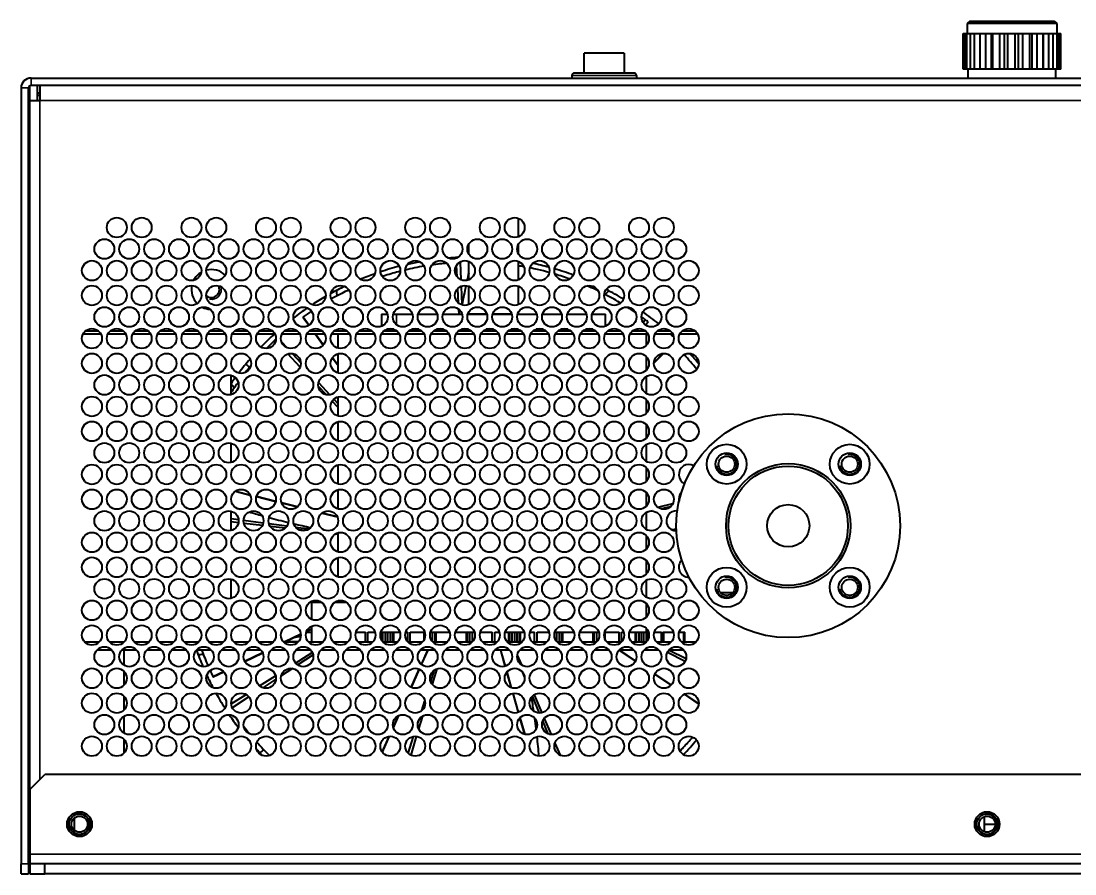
# Model space of a CAD drawing. Header units: millimetres. Extents: x 0 to 2100, y 0 to 1485.
# Drawn here: x 1518.6 to 1730.5, y 412.4 to 583.8 of the extents above; entities that cross this region are included whole.
import ezdxf

# ---------------------------------------------------------------- set-up
doc = ezdxf.new("R2010")
doc.units = ezdxf.units.MM
doc.header["$LTSCALE"] = 5
doc.layers.add('가시적인 것(ISO)', color=3, linetype='Continuous', lineweight=40)
doc.layers.add('가시적인 좁은 것(ISO)', color=3, linetype='Continuous', lineweight=35)

msp = doc.modelspace()

# ---------------------------------------------------------------- linework, layer by layer
at = {"layer": '가시적인 것(ISO)'}
for p, q in [((1709.312, 583.846), (1708.812, 583.346)), ((1708.812, 583.346), (1708.812, 581.346)), ((1726.812, 583.346), (1708.812, 583.346)), ((1709.312, 583.846), (1726.312, 583.846)), ((1726.312, 583.846), (1726.812, 583.346)), ((1726.812, 583.346), (1726.812, 581.346)), ((1708.012, 581.346), (1708.031, 581.346)), ((1708.012, 574.196), (1708.012, 581.346)), ((1708.031, 581.346), (1708.247, 581.346)), ((1708.031, 574.196), (1708.031, 581.346)), ((1708.247, 581.346), (1708.247, 574.196)), ((1708.247, 581.346), (1708.697, 581.346)), ((1708.697, 581.346), (1709.373, 581.346)), ((1708.697, 574.196), (1708.697, 581.346)), ((1709.373, 581.346), (1709.373, 574.196)), ((1709.373, 581.346), (1710.256, 581.346)), ((1710.256, 581.346), (1711.326, 581.346)), ((1710.256, 574.196), (1710.256, 581.346)), ((1711.326, 581.346), (1711.326, 574.196)), ((1711.326, 581.346), (1712.554, 581.346)), ((1712.554, 581.346), (1713.595, 581.346)), ((1712.554, 574.196), (1712.554, 581.346)), ((1713.595, 581.346), (1713.595, 574.196)), ((1713.595, 581.346), (1713.914, 581.346)), ((1713.914, 581.346), (1713.914, 574.196)), ((1713.914, 581.346), (1715.367, 581.346)), ((1715.367, 581.346), (1716.258, 581.346)), ((1715.367, 574.196), (1715.367, 581.346)), ((1716.258, 581.346), (1716.258, 574.196)), ((1716.258, 581.346), (1716.883, 581.346)), ((1716.883, 581.346), (1716.883, 574.196)), ((1716.883, 581.346), (1718.419, 581.346)), ((1718.419, 581.346), (1719.073, 581.346)), ((1718.419, 574.196), (1718.419, 581.346)), ((1719.073, 581.346), (1719.073, 574.196)), ((1719.073, 581.346), (1719.943, 581.346)), ((1719.943, 581.346), (1719.943, 574.196)), ((1719.943, 581.346), (1721.412, 581.346)), ((1721.412, 581.346), (1721.765, 581.346)), ((1721.412, 574.196), (1721.412, 581.346)), ((1721.765, 581.346), (1721.765, 574.196)), ((1721.765, 581.346), (1722.795, 581.346)), ((1722.795, 581.346), (1722.795, 574.196)), ((1722.795, 581.346), (1724.052, 581.346)), ((1724.052, 581.346), (1724.07, 581.346)), ((1724.052, 574.196), (1724.052, 581.346)), ((1724.07, 581.346), (1724.07, 574.196)), ((1724.07, 581.346), (1725.159, 581.346)), ((1725.159, 581.346), (1725.159, 574.196)), ((1725.159, 581.346), (1726.082, 581.346)), ((1726.082, 574.196), (1726.082, 581.346)), ((1726.082, 581.346), (1726.803, 581.346)), ((1726.803, 581.346), (1726.803, 574.196)), ((1726.803, 581.346), (1727.302, 581.346)), ((1727.302, 574.196), (1727.302, 581.346)), ((1727.302, 581.346), (1727.568, 581.346)), ((1727.568, 581.346), (1727.568, 574.196)), ((1727.568, 581.346), (1727.612, 581.346)), ((1727.612, 574.196), (1727.612, 581.346)), ((1639.812, 577.396), (1631.812, 577.396)), ((1631.812, 573.396), (1631.812, 577.396)), ((1639.812, 577.396), (1639.812, 573.396)), ((1520.562, 572.396), (1905.062, 572.396)), ((1629.312, 572.896), (1629.312, 572.396)), ((1641.812, 573.396), (1629.812, 573.396)), ((1642.312, 572.896), (1642.312, 572.396)), ((1708.031, 574.196), (1708.012, 574.196)), ((1708.247, 574.196), (1708.031, 574.196)), ((1708.697, 574.196), (1708.247, 574.196)), ((1709.373, 574.196), (1708.697, 574.196)), ((1709.012, 572.396), (1709.012, 574.196)), ((1710.256, 574.196), (1709.373, 574.196)), ((1711.326, 574.196), (1710.256, 574.196)), ((1712.554, 574.196), (1711.326, 574.196)), ((1713.595, 574.196), (1712.554, 574.196)), ((1713.914, 574.196), (1713.595, 574.196)), ((1715.367, 574.196), (1713.914, 574.196)), ((1716.258, 574.196), (1715.367, 574.196)), ((1716.883, 574.196), (1716.258, 574.196)), ((1718.419, 574.196), (1716.883, 574.196)), ((1719.073, 574.196), (1718.419, 574.196)), ((1719.943, 574.196), (1719.073, 574.196)), ((1721.412, 574.196), (1719.943, 574.196)), ((1721.765, 574.196), (1721.412, 574.196)), ((1722.795, 574.196), (1721.765, 574.196)), ((1724.052, 574.196), (1722.795, 574.196)), ((1724.07, 574.196), (1724.052, 574.196)), ((1725.159, 574.196), (1724.07, 574.196)), ((1726.082, 574.196), (1725.159, 574.196)), ((1726.803, 574.196), (1726.082, 574.196)), ((1726.612, 572.396), (1726.612, 574.196)), ((1727.302, 574.196), (1726.803, 574.196)), ((1727.568, 574.196), (1727.302, 574.196)), ((1727.612, 574.196), (1727.568, 574.196)), ((1518.562, 570.396), (1518.562, 414.396)), ((1520.062, 414.396), (1520.062, 570.396)), ((1520.312, 567.896), (1520.312, 570.829)), ((1905.062, 570.896), (1520.562, 570.896)), ((1521.812, 570.896), (1521.812, 567.896)), ((1522.312, 570.896), (1522.312, 567.896)), ((1520.312, 567.896), (1522.312, 567.896)), ((1520.312, 429.396), (1520.312, 567.896)), ((1521.812, 569.396), (1522.312, 569.396)), ((1522.312, 568.896), (1521.812, 568.896)), ((1618.562, 540.492), (1618.562, 544.2)), ((1608.562, 537.048), (1608.562, 538.984)), ((1618.562, 537.047), (1618.562, 538.984)), ((1606.235, 532.456), (1606.108, 534.732)), ((1606.84, 535.343), (1606.989, 531.863)), ((1608.562, 531.832), (1608.562, 535.54)), ((1618.562, 531.832), (1618.562, 535.54)), ((1606.531, 527.15), (1606.368, 530.069)), ((1607.046, 530.533), (1607.206, 526.78)), ((1608.562, 526.832), (1608.562, 530.54)), ((1618.562, 526.832), (1618.562, 530.54)), ((1606.657, 524.896), (1606.602, 525.884)), ((1575.246, 524.337), (1576.434, 522.7)), ((1575.309, 524.383), (1576.496, 522.743)), ((1591.062, 524.896), (1592.238, 524.896)), ((1591.062, 524.896), (1591.062, 522.502)), ((1593.387, 524.896), (1594.062, 524.896)), ((1594.062, 524.896), (1597.238, 524.896)), ((1598.387, 524.896), (1602.238, 524.896)), ((1603.386, 524.896), (1607.238, 524.896)), ((1608.387, 524.896), (1612.238, 524.896)), ((1608.562, 524.896), (1608.562, 525.324)), ((1612.238, 524.896), (1608.562, 524.896)), ((1617.238, 524.896), (1613.387, 524.896)), ((1613.387, 524.896), (1617.238, 524.896)), ((1618.562, 524.896), (1618.386, 524.896)), ((1618.386, 524.896), (1622.238, 524.896)), ((1618.562, 524.896), (1618.562, 525.324)), ((1623.387, 524.896), (1627.238, 524.896)), ((1628.387, 524.896), (1632.238, 524.896)), ((1633.386, 524.896), (1636.062, 524.896)), ((1636.062, 522.502), (1636.062, 524.896)), ((1643.632, 523.27), (1644.056, 523.837)), ((1534.168, 521.496), (1531.456, 521.496)), ((1539.168, 521.496), (1536.456, 521.496)), ((1544.168, 521.496), (1541.456, 521.496)), ((1549.168, 521.496), (1546.456, 521.496)), ((1554.168, 521.496), (1551.456, 521.496)), ((1559.168, 521.496), (1556.456, 521.496)), ((1564.168, 521.496), (1561.456, 521.496)), ((1569.168, 521.496), (1566.456, 521.496)), ((1574.168, 521.496), (1571.456, 521.496)), ((1579.168, 521.496), (1576.456, 521.496)), ((1577.036, 521.869), (1577.307, 521.496)), ((1577.108, 521.897), (1577.398, 521.496)), ((1584.168, 521.496), (1581.456, 521.496)), ((1589.168, 521.496), (1586.456, 521.496)), ((1594.168, 521.496), (1591.456, 521.496)), ((1593.522, 521.896), (1592.103, 521.896)), ((1599.168, 521.496), (1596.456, 521.496)), ((1598.522, 521.896), (1597.103, 521.896)), ((1604.168, 521.496), (1601.456, 521.496)), ((1603.521, 521.896), (1602.103, 521.896)), ((1609.168, 521.496), (1606.456, 521.496)), ((1606.847, 521.496), (1606.832, 521.769)), ((1608.522, 521.896), (1607.103, 521.896)), ((1607.414, 521.896), (1607.431, 521.496)), ((1614.168, 521.496), (1611.456, 521.496)), ((1613.522, 521.896), (1612.103, 521.896)), ((1612.448, 521.896), (1612.419, 521.496)), ((1612.508, 521.896), (1612.479, 521.496)), ((1619.168, 521.496), (1616.456, 521.496)), ((1618.521, 521.896), (1617.103, 521.896)), ((1624.168, 521.496), (1621.456, 521.496)), ((1623.522, 521.896), (1622.103, 521.896)), ((1629.168, 521.496), (1626.456, 521.496)), ((1628.522, 521.896), (1627.103, 521.896)), ((1634.168, 521.496), (1631.456, 521.496)), ((1633.062, 521.896), (1632.103, 521.896)), ((1633.521, 521.896), (1633.062, 521.896)), ((1639.168, 521.496), (1636.456, 521.496)), ((1644.168, 521.496), (1641.456, 521.496)), ((1642.305, 521.496), (1642.699, 522.022)), ((1643.528, 521.893), (1643.222, 521.496)), ((1644.667, 523.375), (1644.163, 522.719)), ((1649.168, 521.496), (1646.456, 521.496)), ((1654.168, 521.496), (1651.456, 521.496)), ((1531.063, 520.996), (1534.561, 520.996)), ((1536.063, 520.996), (1539.561, 520.996)), ((1541.063, 520.996), (1544.561, 520.996)), ((1546.063, 520.996), (1549.561, 520.996)), ((1551.063, 520.996), (1554.561, 520.996)), ((1556.063, 520.996), (1559.561, 520.996)), ((1561.063, 520.996), (1564.561, 520.996)), ((1566.063, 520.996), (1569.561, 520.996)), ((1569.749, 519.527), (1569.609, 519.677)), ((1570.92, 519.378), (1571.998, 518.199)), ((1571.063, 520.996), (1574.561, 520.996)), ((1576.063, 520.996), (1579.561, 520.996)), ((1577.67, 520.996), (1579.324, 518.716)), ((1577.76, 520.996), (1579.37, 518.771)), ((1581.063, 520.996), (1584.561, 520.996)), ((1582.312, 518.089), (1582.312, 520.996)), ((1586.063, 520.996), (1589.561, 520.996)), ((1591.063, 520.996), (1594.561, 520.996)), ((1596.063, 520.996), (1599.561, 520.996)), ((1601.063, 520.996), (1604.561, 520.996)), ((1606.063, 520.996), (1609.561, 520.996)), ((1611.063, 520.996), (1614.561, 520.996)), ((1616.063, 520.996), (1619.561, 520.996)), ((1621.063, 520.996), (1624.561, 520.996)), ((1626.063, 520.996), (1629.561, 520.996)), ((1631.063, 520.996), (1634.561, 520.996)), ((1636.063, 520.996), (1639.561, 520.996)), ((1641.063, 520.996), (1644.561, 520.996)), ((1644.312, 518.702), (1644.312, 520.996)), ((1646.063, 520.996), (1649.561, 520.996)), ((1651.063, 520.996), (1654.561, 520.996)), ((1649.525, 518.993), (1648.902, 518.349)), ((1574.671, 514.287), (1572.191, 516.927)), ((1573.089, 517.006), (1574.81, 515.124)), ((1581.172, 516.17), (1582.312, 514.599)), ((1581.212, 516.226), (1582.312, 514.705)), ((1582.312, 513.089), (1582.312, 516.962)), ((1644.312, 513.702), (1644.312, 516.349)), ((1647.725, 517.024), (1645.812, 515.05)), ((1647.613, 517.016), (1645.816, 515.157)), ((1560.812, 508.759), (1560.812, 512.632)), ((1576.896, 511.916), (1576.63, 512.2)), ((1578.382, 511.218), (1580.661, 508.726)), ((1644.312, 508.964), (1644.312, 512.428)), ((1579.875, 508.744), (1578.337, 510.382)), ((1582.312, 506.149), (1581.115, 507.424)), ((1581.467, 507.845), (1582.312, 506.92)), ((1582.312, 504.429), (1582.312, 508.302)), ((1644.312, 505.042), (1644.312, 507.689)), ((1530.812, 506.343), (1530.812, 506.388)), ((1560.812, 506.355), (1560.812, 506.376)), ((1582.312, 499.429), (1582.312, 503.302)), ((1644.312, 500.042), (1644.312, 502.689)), ((1530.812, 501.343), (1530.812, 501.388)), ((1560.812, 501.355), (1560.812, 501.376)), ((1560.812, 495.099), (1560.812, 498.972)), ((1644.312, 495.304), (1644.312, 498.768)), ((1582.312, 490.769), (1582.312, 494.642)), ((1644.312, 491.382), (1644.312, 494.029)), ((1530.812, 492.683), (1530.812, 492.728)), ((1560.812, 492.695), (1560.812, 492.716)), ((1582.312, 485.769), (1582.312, 489.642)), ((1530.812, 487.683), (1530.812, 487.728)), ((1560.812, 487.695), (1560.812, 487.716)), ((1561.622, 489.313), (1564.619, 488.564)), ((1561.694, 489.364), (1564.582, 488.638)), ((1565.887, 488.247), (1569.766, 487.278)), ((1565.904, 488.305), (1569.777, 487.332)), ((1644.312, 486.382), (1644.312, 489.029)), ((1560.812, 481.439), (1560.812, 485.312)), ((1570.925, 487.043), (1574.162, 486.23)), ((1570.947, 486.983), (1574.118, 486.19)), ((1645.456, 485.37), (1644.342, 485.125)), ((1646.574, 486.135), (1649.619, 486.849)), ((1649.098, 486.174), (1647.29, 485.775)), ((1560.812, 483.83), (1562.295, 483.634)), ((1562.277, 483.005), (1560.812, 483.18)), ((1563.316, 483.498), (1567.272, 482.973)), ((1579.08, 484.95), (1582.141, 484.185)), ((1579.123, 484.983), (1582.121, 484.23)), ((1644.312, 481.644), (1644.312, 485.108)), ((1567.076, 482.433), (1563.376, 482.874)), ((1568.39, 482.825), (1572.025, 482.343)), ((1571.648, 481.887), (1568.664, 482.243)), ((1573.762, 482.112), (1576.479, 481.752)), ((1575.67, 481.408), (1574.502, 481.547)), ((1650.324, 481.684), (1649.413, 481.589)), ((1650.325, 481.628), (1649.509, 481.544)), ((1530.812, 479.023), (1530.812, 479.068)), ((1560.812, 479.035), (1560.812, 479.056)), ((1582.312, 480.616), (1581.676, 480.692)), ((1582.301, 480.979), (1582.312, 480.978)), ((1582.312, 477.109), (1582.312, 480.982)), ((1644.312, 477.722), (1644.312, 480.369)), ((1582.312, 472.109), (1582.312, 475.982)), ((1644.312, 472.722), (1644.312, 475.369)), ((1530.812, 474.023), (1530.812, 474.068)), ((1560.812, 474.035), (1560.812, 474.056)), ((1560.812, 467.779), (1560.812, 471.652)), ((1644.312, 467.984), (1644.312, 471.448)), ((1659.183, 468.996), (1661.693, 468.996)), ((1577.014, 466.996), (1578.999, 466.996)), ((1577.014, 463.552), (1577.014, 466.996)), ((1581.626, 466.996), (1583.999, 466.996)), ((1582.312, 466.996), (1582.312, 467.322)), ((1644.312, 464.062), (1644.312, 466.709)), ((1530.812, 465.363), (1530.812, 465.408)), ((1560.812, 465.375), (1560.812, 465.396)), ((1577.014, 458.996), (1577.014, 462.219)), ((1530.812, 460.363), (1530.812, 460.408)), ((1560.812, 460.375), (1560.812, 460.396)), ((1571.612, 459.096), (1574.796, 460.641)), ((1571.741, 459.096), (1574.802, 460.586)), ((1575.908, 460.996), (1577.014, 460.996)), ((1575.965, 461.153), (1577.014, 461.664)), ((1575.997, 461.224), (1577.014, 461.718)), ((1585.907, 460.996), (1587.811, 460.996)), ((1587.811, 458.996), (1587.811, 460.996)), ((1588.319, 460.996), (1589.717, 460.996)), ((1588.319, 458.996), (1588.319, 460.996)), ((1590.908, 460.996), (1591.116, 460.996)), ((1591.116, 460.996), (1591.316, 460.996)), ((1591.116, 459.326), (1591.116, 460.996)), ((1591.316, 460.996), (1591.815, 460.996)), ((1591.316, 459.059), (1591.316, 460.996)), ((1591.815, 460.996), (1592.314, 460.996)), ((1591.815, 458.996), (1591.815, 460.996)), ((1592.314, 460.996), (1592.814, 460.996)), ((1592.314, 458.996), (1592.314, 460.996)), ((1592.814, 460.996), (1593.313, 460.996)), ((1592.814, 458.996), (1592.814, 460.996)), ((1593.313, 460.996), (1593.513, 460.996)), ((1593.313, 458.996), (1593.313, 460.996)), ((1593.513, 460.996), (1594.717, 460.996)), ((1593.513, 458.996), (1593.513, 460.996)), ((1595.908, 460.996), (1596.311, 460.996)), ((1596.311, 459.065), (1596.311, 460.996)), ((1596.819, 460.996), (1599.616, 460.996)), ((1596.819, 458.996), (1596.819, 460.996)), ((1599.616, 460.996), (1599.717, 460.996)), ((1599.616, 459.521), (1599.616, 460.996)), ((1600.814, 460.292), (1600.814, 460.479)), ((1600.907, 460.996), (1601.314, 460.996)), ((1601.314, 460.996), (1601.813, 460.996)), ((1601.314, 459.061), (1601.314, 460.996)), ((1601.813, 460.996), (1602.013, 460.996)), ((1601.813, 458.996), (1601.813, 460.996)), ((1602.013, 460.996), (1604.717, 460.996)), ((1602.013, 458.996), (1602.013, 460.996)), ((1604.811, 460.308), (1604.811, 460.464)), ((1605.908, 460.996), (1608.116, 460.996)), ((1608.116, 460.996), (1608.316, 460.996)), ((1608.116, 458.996), (1608.116, 460.996)), ((1608.316, 460.996), (1608.815, 460.996)), ((1608.316, 458.996), (1608.316, 460.996)), ((1608.815, 460.996), (1609.314, 460.996)), ((1608.815, 458.996), (1608.815, 460.996)), ((1609.314, 460.996), (1609.717, 460.996)), ((1609.314, 459.065), (1609.314, 460.996)), ((1610.908, 460.996), (1613.311, 460.996)), ((1613.311, 458.996), (1613.311, 460.996)), ((1613.819, 460.996), (1614.717, 460.996)), ((1613.819, 458.996), (1613.819, 460.996)), ((1615.907, 460.996), (1616.616, 460.996)), ((1616.616, 460.996), (1616.816, 460.996)), ((1616.616, 458.996), (1616.616, 460.996)), ((1616.816, 460.996), (1617.315, 460.996)), ((1616.816, 458.996), (1616.816, 460.996)), ((1617.315, 460.996), (1617.814, 460.996)), ((1617.315, 458.996), (1617.315, 460.996)), ((1617.814, 460.996), (1618.314, 460.996)), ((1617.814, 458.996), (1617.814, 460.996)), ((1618.314, 460.996), (1618.813, 460.996)), ((1618.314, 458.996), (1618.314, 460.996)), ((1618.813, 460.996), (1619.013, 460.996)), ((1618.813, 458.996), (1618.813, 460.996)), ((1619.013, 460.996), (1619.717, 460.996)), ((1619.013, 458.996), (1619.013, 460.996)), ((1620.908, 460.996), (1621.811, 460.996)), ((1621.811, 458.996), (1621.811, 460.996)), ((1622.319, 460.996), (1624.717, 460.996)), ((1622.319, 458.996), (1622.319, 460.996)), ((1625.815, 460.277), (1625.815, 460.494)), ((1625.908, 460.996), (1626.314, 460.996)), ((1626.314, 460.996), (1626.814, 460.996)), ((1626.314, 459.06), (1626.314, 460.996)), ((1626.814, 460.996), (1627.313, 460.996)), ((1626.814, 458.996), (1626.814, 460.996)), ((1627.313, 460.996), (1627.513, 460.996)), ((1627.313, 458.996), (1627.313, 460.996)), ((1627.513, 460.996), (1629.717, 460.996)), ((1627.513, 458.996), (1627.513, 460.996)), ((1630.819, 460.226), (1630.819, 460.545)), ((1630.907, 460.996), (1633.616, 460.996)), ((1633.616, 460.996), (1633.816, 460.996)), ((1633.616, 458.996), (1633.616, 460.996)), ((1633.816, 460.996), (1634.315, 460.996)), ((1633.816, 458.996), (1633.816, 460.996)), ((1634.315, 460.996), (1634.717, 460.996)), ((1634.315, 459.066), (1634.315, 460.996)), ((1635.813, 460.319), (1635.813, 460.453)), ((1635.908, 460.996), (1636.013, 460.996)), ((1636.013, 460.996), (1638.811, 460.996)), ((1636.013, 459.512), (1636.013, 460.996)), ((1638.811, 458.996), (1638.811, 460.996)), ((1639.319, 460.996), (1639.717, 460.996)), ((1639.319, 459.07), (1639.319, 460.996)), ((1640.908, 460.996), (1642.116, 460.996)), ((1642.116, 460.996), (1642.316, 460.996)), ((1642.116, 458.996), (1642.116, 460.996)), ((1642.316, 460.996), (1642.815, 460.996)), ((1642.316, 458.996), (1642.316, 460.996)), ((1642.815, 460.996), (1643.314, 460.996)), ((1642.815, 458.996), (1642.815, 460.996)), ((1643.314, 460.996), (1643.814, 460.996)), ((1643.314, 458.996), (1643.314, 460.996)), ((1643.814, 460.996), (1644.313, 460.996)), ((1643.814, 458.996), (1643.814, 460.996)), ((1644.312, 460.996), (1644.312, 461.709)), ((1644.313, 460.996), (1644.513, 460.996)), ((1644.313, 459.064), (1644.313, 460.996)), ((1644.513, 460.996), (1644.717, 460.996)), ((1644.513, 459.334), (1644.513, 460.996)), ((1645.907, 460.996), (1647.311, 460.996)), ((1647.311, 458.996), (1647.311, 460.996)), ((1647.614, 460.996), (1647.814, 460.996)), ((1647.614, 458.996), (1647.614, 460.996)), ((1647.814, 460.996), (1649.717, 460.996)), ((1647.814, 458.996), (1647.814, 460.996)), ((1650.908, 460.996), (1651.81, 460.996)), ((1651.81, 460.996), (1652.01, 460.996)), ((1651.81, 458.996), (1651.81, 460.996)), ((1652.01, 458.996), (1652.01, 460.996)), ((1534.25, 458.996), (1531.374, 458.996)), ((1539.25, 458.996), (1536.374, 458.996)), ((1544.25, 458.996), (1541.374, 458.996)), ((1549.25, 458.996), (1546.374, 458.996)), ((1554.25, 458.996), (1551.374, 458.996)), ((1559.25, 458.996), (1556.374, 458.996)), ((1564.25, 458.996), (1561.374, 458.996)), ((1569.25, 458.996), (1566.374, 458.996)), ((1571.284, 459.096), (1571.802, 459.096)), ((1574.25, 458.996), (1571.374, 458.996)), ((1571.922, 458.996), (1571.922, 459.096)), ((1572.041, 459.096), (1572.625, 459.096)), ((1572.625, 458.996), (1572.625, 459.096)), ((1572.625, 459.096), (1572.948, 459.096)), ((1572.948, 458.996), (1572.948, 459.096)), ((1572.948, 459.096), (1574.341, 459.096)), ((1579.25, 458.996), (1576.374, 458.996)), ((1584.25, 458.996), (1581.374, 458.996)), ((1589.25, 458.996), (1586.374, 458.996)), ((1594.25, 458.996), (1591.374, 458.996)), ((1599.25, 458.996), (1596.374, 458.996)), ((1604.25, 458.996), (1601.374, 458.996)), ((1609.25, 458.996), (1606.374, 458.996)), ((1614.25, 458.996), (1611.374, 458.996)), ((1619.25, 458.996), (1616.374, 458.996)), ((1624.25, 458.996), (1621.374, 458.996)), ((1629.25, 458.996), (1626.374, 458.996)), ((1634.25, 458.996), (1631.374, 458.996)), ((1639.25, 458.996), (1636.374, 458.996)), ((1644.25, 458.996), (1641.374, 458.996)), ((1649.25, 458.996), (1646.374, 458.996)), ((1654.25, 458.996), (1651.374, 458.996)), ((1536.797, 457.396), (1533.828, 457.396)), ((1541.797, 457.396), (1538.828, 457.396)), ((1539.312, 454.324), (1539.312, 457.396)), ((1546.797, 457.396), (1543.827, 457.396)), ((1551.797, 457.396), (1548.828, 457.396)), ((1556.797, 457.396), (1553.828, 457.396)), ((1561.797, 457.396), (1558.827, 457.396)), ((1563.52, 455.168), (1567.119, 456.915)), ((1563.552, 455.107), (1567.145, 456.857)), ((1566.797, 457.396), (1563.828, 457.396)), ((1571.797, 457.396), (1568.828, 457.396)), ((1573.759, 454.796), (1577.112, 456.927)), ((1576.797, 457.396), (1573.827, 457.396)), ((1577.276, 456.433), (1574.18, 454.407)), ((1581.797, 457.396), (1578.828, 457.396)), ((1586.797, 457.396), (1583.828, 457.396)), ((1591.797, 457.396), (1588.827, 457.396)), ((1596.797, 457.396), (1593.828, 457.396)), ((1601.797, 457.396), (1598.828, 457.396)), ((1599.064, 454.493), (1600.363, 457.396)), ((1599.091, 454.472), (1600.395, 457.396)), ((1606.797, 457.396), (1603.827, 457.396)), ((1611.797, 457.396), (1608.828, 457.396)), ((1616.797, 457.396), (1613.828, 457.396)), ((1615.93, 454.153), (1615.006, 457.396)), ((1615.961, 454.164), (1615.036, 457.396)), ((1618.333, 456.347), (1619.158, 454.422)), ((1621.797, 457.396), (1618.827, 457.396)), ((1626.797, 457.396), (1623.828, 457.396)), ((1631.797, 457.396), (1628.828, 457.396)), ((1636.797, 457.396), (1633.827, 457.396)), ((1641.797, 457.396), (1638.828, 457.396)), ((1642.112, 455.182), (1638.843, 457.396)), ((1642.135, 455.231), (1638.93, 457.396)), ((1646.797, 457.396), (1643.828, 457.396)), ((1652.062, 455.087), (1648.517, 456.937)), ((1651.797, 457.396), (1648.827, 457.396)), ((1648.904, 457.396), (1652.279, 455.691)), ((1573.106, 453.704), (1570.882, 452.248)), ((1597.006, 449.895), (1598.64, 453.546)), ((1597.044, 449.879), (1598.672, 453.531)), ((1602.129, 453.605), (1601.203, 450.538)), ((1539.312, 450.403), (1539.312, 453.049)), ((1557.134, 452.068), (1559.263, 453.102)), ((1557.169, 451.998), (1559.316, 453.044)), ((1566.523, 450.196), (1569.744, 452.244)), ((1569.804, 451.543), (1567.182, 449.828)), ((1600.955, 450.983), (1601.72, 453.401)), ((1617.159, 449.835), (1616.261, 452.988)), ((1617.204, 449.821), (1616.288, 453.02)), ((1619.789, 452.031), (1619.428, 452.904)), ((1649.257, 450.343), (1645.992, 452.554)), ((1649.302, 450.391), (1646.018, 452.609)), ((1539.312, 445.403), (1539.312, 448.049)), ((1560.818, 446.57), (1563.8, 448.465)), ((1564.366, 447.985), (1561.036, 445.806)), ((1595.903, 447.32), (1596.094, 447.749)), ((1599.133, 445.224), (1599.757, 447.195)), ((1618.571, 444.875), (1617.483, 448.698)), ((1618.614, 444.893), (1617.523, 448.705)), ((1622.806, 444.726), (1621.397, 448.138)), ((1621.735, 448.41), (1623.289, 444.783)), ((1654.807, 446.584), (1651.94, 448.526)), ((1654.812, 446.671), (1652.015, 448.56)), ((1539.312, 440.664), (1539.312, 444.128)), ((1593.395, 441.826), (1594.46, 444.205)), ((1593.419, 441.75), (1594.527, 444.235)), ((1598.337, 442.707), (1598.517, 443.278)), ((1599.258, 444.095), (1598.493, 441.564)), ((1619.83, 440.455), (1618.88, 443.791)), ((1619.888, 440.441), (1618.918, 443.83)), ((1624.529, 440.556), (1623.459, 443.146)), ((1623.768, 443.666), (1625.167, 440.401)), ((1539.312, 436.743), (1539.312, 439.389)), ((1591.19, 436.897), (1592.603, 440.055)), ((1591.231, 436.842), (1592.666, 440.06)), ((1596.415, 436.634), (1597.493, 440.04)), ((1598.037, 440.053), (1596.9, 436.286)), ((1625.907, 438.675), (1626.939, 436.266)), ((1520.312, 429.396), (1523.312, 432.396)), ((1902.312, 432.396), (1523.312, 432.396)), ((1520.312, 429.396), (1520.312, 416.396)), ((1712.262, 420.871), (1712.262, 423.92)), ((1529.312, 421.12), (1529.312, 423.671)), ((1712.262, 422.396), (1714.433, 422.396)), ((1520.312, 416.396), (1520.312, 414.396)), ((1518.562, 412.396), (1518.562, 414.396)), ((1520.062, 414.396), (1520.062, 412.396)), ((1523.312, 414.396), (1520.312, 414.396)), ((1520.312, 414.396), (1520.312, 412.396)), ((1523.312, 412.396), (1523.312, 414.396)), ((1902.312, 414.396), (1523.312, 414.396)), ((1518.562, 412.396), (1520.062, 412.396)), ((1520.312, 412.396), (1523.312, 412.396)), ((1902.312, 412.396), (1523.312, 412.396))]:
    msp.add_line(p, q, dxfattribs=at)
for centre, radius in [((1537.812, 542.346), 2), ((1542.812, 542.346), 2), ((1552.812, 542.346), 2), ((1557.812, 542.346), 2), ((1567.812, 542.346), 2), ((1572.812, 542.346), 2), ((1582.812, 542.346), 2), ((1587.812, 542.346), 2), ((1597.812, 542.346), 2), ((1602.812, 542.346), 2), ((1612.812, 542.346), 2), ((1617.812, 542.346), 2), ((1627.812, 542.346), 2), ((1632.812, 542.346), 2), ((1642.812, 542.346), 2), ((1647.812, 542.346), 2), ((1535.312, 538.016), 2), ((1540.312, 538.016), 2), ((1545.312, 538.016), 2), ((1550.312, 538.016), 2), ((1555.312, 538.016), 2), ((1560.312, 538.016), 2), ((1565.312, 538.016), 2), ((1570.312, 538.016), 2), ((1575.312, 538.016), 2), ((1580.312, 538.016), 2), ((1585.312, 538.016), 2), ((1590.312, 538.016), 2), ((1595.312, 538.016), 2), ((1600.312, 538.016), 2), ((1605.312, 538.016), 2), ((1610.312, 538.016), 2), ((1615.312, 538.016), 2), ((1620.312, 538.016), 2), ((1625.312, 538.016), 2), ((1630.312, 538.016), 2), ((1635.312, 538.016), 2), ((1640.312, 538.016), 2), ((1645.312, 538.016), 2), ((1650.312, 538.016), 2), ((1532.812, 533.686), 2), ((1537.812, 533.686), 2), ((1542.812, 533.686), 2), ((1547.812, 533.686), 2), ((1552.812, 533.686), 2), ((1557.812, 533.686), 2), ((1562.812, 533.686), 2), ((1567.812, 533.686), 2), ((1572.812, 533.686), 2), ((1577.812, 533.686), 2), ((1582.812, 533.686), 2), ((1587.812, 533.686), 2), ((1592.812, 533.686), 2), ((1597.812, 533.686), 2), ((1602.812, 533.686), 2), ((1607.812, 533.686), 2), ((1612.812, 533.686), 2), ((1617.812, 533.686), 2), ((1622.812, 533.686), 2), ((1627.812, 533.686), 2), ((1632.812, 533.686), 2), ((1637.812, 533.686), 2), ((1642.812, 533.686), 2), ((1647.812, 533.686), 2), ((1652.812, 533.686), 2), ((1532.812, 528.686), 2), ((1537.812, 528.686), 2), ((1542.812, 528.686), 2), ((1547.812, 528.686), 2), ((1552.812, 528.686), 2), ((1557.812, 528.686), 2), ((1562.812, 528.686), 2), ((1567.812, 528.686), 2), ((1572.812, 528.686), 2), ((1577.812, 528.686), 2), ((1582.812, 528.686), 2), ((1587.812, 528.686), 2), ((1592.812, 528.686), 2), ((1597.812, 528.686), 2), ((1602.812, 528.686), 2), ((1607.812, 528.686), 2), ((1612.812, 528.686), 2), ((1617.812, 528.686), 2), ((1622.812, 528.686), 2), ((1627.812, 528.686), 2), ((1632.812, 528.686), 2), ((1637.812, 528.686), 2), ((1642.812, 528.686), 2), ((1647.812, 528.686), 2), ((1652.812, 528.686), 2), ((1535.312, 524.356), 2), ((1540.312, 524.356), 2), ((1545.312, 524.356), 2), ((1550.312, 524.356), 2), ((1555.312, 524.356), 2), ((1560.312, 524.356), 2), ((1565.312, 524.356), 2), ((1570.312, 524.356), 2), ((1575.312, 524.356), 2), ((1580.312, 524.356), 2), ((1585.312, 524.356), 2), ((1590.312, 524.356), 2), ((1595.312, 524.356), 2), ((1600.312, 524.356), 2), ((1605.312, 524.356), 2), ((1610.312, 524.356), 2), ((1615.312, 524.356), 2), ((1620.312, 524.356), 2), ((1625.312, 524.356), 2), ((1630.312, 524.356), 2), ((1635.312, 524.356), 2), ((1640.312, 524.356), 2), ((1645.312, 524.356), 2), ((1650.312, 524.356), 2), ((1532.812, 520.026), 2), ((1537.812, 520.026), 2), ((1542.812, 520.026), 2), ((1547.812, 520.026), 2), ((1552.812, 520.026), 2), ((1557.812, 520.026), 2), ((1562.812, 520.026), 2), ((1567.812, 520.026), 2), ((1572.812, 520.026), 2), ((1577.812, 520.026), 2), ((1582.812, 520.026), 2), ((1587.812, 520.026), 2), ((1592.812, 520.026), 2), ((1597.812, 520.026), 2), ((1602.812, 520.026), 2), ((1607.812, 520.026), 2), ((1612.812, 520.026), 2), ((1617.812, 520.026), 2), ((1622.812, 520.026), 2), ((1627.812, 520.026), 2), ((1632.812, 520.026), 2), ((1637.812, 520.026), 2), ((1642.812, 520.026), 2), ((1647.812, 520.026), 2), ((1652.812, 520.026), 2), ((1532.812, 515.026), 2), ((1537.812, 515.026), 2), ((1542.812, 515.026), 2), ((1547.812, 515.026), 2), ((1552.812, 515.026), 2), ((1557.812, 515.026), 2), ((1562.812, 515.026), 2), ((1567.812, 515.026), 2), ((1572.812, 515.026), 2), ((1577.812, 515.026), 2), ((1582.812, 515.026), 2), ((1587.812, 515.026), 2), ((1592.812, 515.026), 2), ((1597.812, 515.026), 2), ((1602.812, 515.026), 2), ((1607.812, 515.026), 2), ((1612.812, 515.026), 2), ((1617.812, 515.026), 2), ((1622.812, 515.026), 2), ((1627.812, 515.026), 2), ((1632.812, 515.026), 2), ((1637.812, 515.026), 2), ((1642.812, 515.026), 2), ((1647.812, 515.026), 2), ((1652.812, 515.026), 2), ((1535.312, 510.696), 2), ((1540.312, 510.696), 2), ((1545.312, 510.696), 2), ((1550.312, 510.696), 2), ((1555.312, 510.696), 2), ((1560.312, 510.696), 2), ((1565.312, 510.696), 2), ((1570.312, 510.696), 2), ((1575.312, 510.696), 2), ((1580.312, 510.696), 2), ((1585.312, 510.696), 2), ((1590.312, 510.696), 2), ((1595.312, 510.696), 2), ((1600.312, 510.696), 2), ((1605.312, 510.696), 2), ((1610.312, 510.696), 2), ((1615.312, 510.696), 2), ((1620.312, 510.696), 2), ((1625.312, 510.696), 2), ((1630.312, 510.696), 2), ((1635.312, 510.696), 2), ((1640.312, 510.696), 2), ((1645.312, 510.696), 2), ((1650.312, 510.696), 2), ((1532.812, 506.366), 2), ((1537.812, 506.366), 2), ((1542.812, 506.366), 2), ((1547.812, 506.366), 2), ((1552.812, 506.366), 2), ((1557.812, 506.366), 2), ((1562.812, 506.366), 2), ((1567.812, 506.366), 2), ((1572.812, 506.366), 2), ((1577.812, 506.366), 2), ((1582.812, 506.366), 2), ((1587.812, 506.366), 2), ((1592.812, 506.366), 2), ((1597.812, 506.366), 2), ((1602.812, 506.366), 2), ((1607.812, 506.366), 2), ((1612.812, 506.366), 2), ((1617.812, 506.366), 2), ((1622.812, 506.366), 2), ((1627.812, 506.366), 2), ((1632.812, 506.366), 2), ((1637.812, 506.366), 2), ((1642.812, 506.366), 2), ((1647.812, 506.366), 2), ((1652.812, 506.366), 2), ((1672.812, 482.396), 22.5), ((1532.812, 501.366), 2), ((1537.812, 501.366), 2), ((1542.812, 501.366), 2), ((1547.812, 501.366), 2), ((1552.812, 501.366), 2), ((1557.812, 501.366), 2), ((1562.812, 501.366), 2), ((1567.812, 501.366), 2), ((1572.812, 501.366), 2), ((1577.812, 501.366), 2), ((1582.812, 501.366), 2), ((1587.812, 501.366), 2), ((1592.812, 501.366), 2), ((1597.812, 501.366), 2), ((1602.812, 501.366), 2), ((1607.812, 501.366), 2), ((1612.812, 501.366), 2), ((1617.812, 501.366), 2), ((1622.812, 501.366), 2), ((1627.812, 501.366), 2), ((1632.812, 501.366), 2), ((1637.812, 501.366), 2), ((1642.812, 501.366), 2), ((1647.812, 501.366), 2), ((1652.812, 501.366), 2), ((1535.312, 497.036), 2), ((1540.312, 497.036), 2), ((1545.312, 497.036), 2), ((1550.312, 497.036), 2), ((1555.312, 497.036), 2), ((1560.312, 497.036), 2), ((1565.312, 497.036), 2), ((1570.312, 497.036), 2), ((1575.312, 497.036), 2), ((1580.312, 497.036), 2), ((1585.312, 497.036), 2), ((1590.312, 497.036), 2), ((1595.312, 497.036), 2), ((1600.312, 497.036), 2), ((1605.312, 497.036), 2), ((1610.312, 497.036), 2), ((1615.312, 497.036), 2), ((1620.312, 497.036), 2), ((1625.312, 497.036), 2), ((1630.312, 497.036), 2), ((1635.312, 497.036), 2), ((1640.312, 497.036), 2), ((1645.312, 497.036), 2), ((1650.312, 497.036), 2), ((1660.438, 494.77), 4), ((1685.187, 494.77), 4), ((1660.438, 494.77), 2.25), ((1660.438, 494.77), 1.621), ((1685.187, 494.77), 2.25), ((1685.187, 494.77), 1.621), ((1532.812, 492.706), 2), ((1537.812, 492.706), 2), ((1542.812, 492.706), 2), ((1547.812, 492.706), 2), ((1552.812, 492.706), 2), ((1557.812, 492.706), 2), ((1562.812, 492.706), 2), ((1567.812, 492.706), 2), ((1572.812, 492.706), 2), ((1577.812, 492.706), 2), ((1582.812, 492.706), 2), ((1587.812, 492.706), 2), ((1592.812, 492.706), 2), ((1597.812, 492.706), 2), ((1602.812, 492.706), 2), ((1607.812, 492.706), 2), ((1612.812, 492.706), 2), ((1617.812, 492.706), 2), ((1622.812, 492.706), 2), ((1627.812, 492.706), 2), ((1632.812, 492.706), 2), ((1637.812, 492.706), 2), ((1642.812, 492.706), 2), ((1647.812, 492.706), 2), ((1672.812, 482.396), 12.5), ((1672.812, 482.396), 12), ((1532.812, 487.706), 2), ((1537.812, 487.706), 2), ((1542.812, 487.706), 2), ((1547.812, 487.706), 2), ((1552.812, 487.706), 2), ((1557.812, 487.706), 2), ((1562.812, 487.706), 2), ((1567.812, 487.706), 2), ((1572.812, 487.706), 2), ((1577.812, 487.706), 2), ((1582.812, 487.706), 2), ((1587.812, 487.706), 2), ((1592.812, 487.706), 2), ((1597.812, 487.706), 2), ((1602.812, 487.706), 2), ((1607.812, 487.706), 2), ((1612.812, 487.706), 2), ((1617.812, 487.706), 2), ((1622.812, 487.706), 2), ((1627.812, 487.706), 2), ((1632.812, 487.706), 2), ((1637.812, 487.706), 2), ((1642.812, 487.706), 2), ((1647.812, 487.706), 2), ((1535.312, 483.376), 2), ((1540.312, 483.376), 2), ((1545.312, 483.376), 2), ((1550.312, 483.376), 2), ((1555.312, 483.376), 2), ((1560.312, 483.376), 2), ((1565.312, 483.376), 2), ((1570.312, 483.376), 2), ((1575.312, 483.376), 2), ((1580.312, 483.376), 2), ((1585.312, 483.376), 2), ((1590.312, 483.376), 2), ((1595.312, 483.376), 2), ((1600.312, 483.376), 2), ((1605.312, 483.376), 2), ((1610.312, 483.376), 2), ((1615.312, 483.376), 2), ((1620.312, 483.376), 2), ((1625.312, 483.376), 2), ((1630.312, 483.376), 2), ((1635.312, 483.376), 2), ((1640.312, 483.376), 2), ((1645.312, 483.376), 2), ((1672.812, 482.396), 4.25), ((1532.812, 479.046), 2), ((1537.812, 479.046), 2), ((1542.812, 479.046), 2), ((1547.812, 479.046), 2), ((1552.812, 479.046), 2), ((1557.812, 479.046), 2), ((1562.812, 479.046), 2), ((1567.812, 479.046), 2), ((1572.812, 479.046), 2), ((1577.812, 479.046), 2), ((1582.812, 479.046), 2), ((1587.812, 479.046), 2), ((1592.812, 479.046), 2), ((1597.812, 479.046), 2), ((1602.812, 479.046), 2), ((1607.812, 479.046), 2), ((1612.812, 479.046), 2), ((1617.812, 479.046), 2), ((1622.812, 479.046), 2), ((1627.812, 479.046), 2), ((1632.812, 479.046), 2), ((1637.812, 479.046), 2), ((1642.812, 479.046), 2), ((1647.812, 479.046), 2), ((1532.812, 474.046), 2), ((1537.812, 474.046), 2), ((1542.812, 474.046), 2), ((1547.812, 474.046), 2), ((1552.812, 474.046), 2), ((1557.812, 474.046), 2), ((1562.812, 474.046), 2), ((1567.812, 474.046), 2), ((1572.812, 474.046), 2), ((1577.812, 474.046), 2), ((1582.812, 474.046), 2), ((1587.812, 474.046), 2), ((1592.812, 474.046), 2), ((1597.812, 474.046), 2), ((1602.812, 474.046), 2), ((1607.812, 474.046), 2), ((1612.812, 474.046), 2), ((1617.812, 474.046), 2), ((1622.812, 474.046), 2), ((1627.812, 474.046), 2), ((1632.812, 474.046), 2), ((1637.812, 474.046), 2), ((1642.812, 474.046), 2), ((1647.812, 474.046), 2), ((1660.438, 470.021), 4), ((1685.187, 470.021), 4), ((1535.312, 469.716), 2), ((1540.312, 469.716), 2), ((1545.312, 469.716), 2), ((1550.312, 469.716), 2), ((1555.312, 469.716), 2), ((1560.312, 469.716), 2), ((1565.312, 469.716), 2), ((1570.312, 469.716), 2), ((1575.312, 469.716), 2), ((1580.312, 469.716), 2), ((1585.312, 469.716), 2), ((1590.312, 469.716), 2), ((1595.312, 469.716), 2), ((1600.312, 469.716), 2), ((1605.312, 469.716), 2), ((1610.312, 469.716), 2), ((1615.312, 469.716), 2), ((1620.312, 469.716), 2), ((1625.312, 469.716), 2), ((1630.312, 469.716), 2), ((1635.312, 469.716), 2), ((1640.312, 469.716), 2), ((1645.312, 469.716), 2), ((1650.312, 469.716), 2), ((1660.438, 470.021), 2.25), ((1660.438, 470.021), 1.621), ((1685.187, 470.021), 2.25), ((1685.187, 470.021), 1.621), ((1532.812, 465.386), 2), ((1537.812, 465.386), 2), ((1542.812, 465.386), 2), ((1547.812, 465.386), 2), ((1552.812, 465.386), 2), ((1557.812, 465.386), 2), ((1562.812, 465.386), 2), ((1567.812, 465.386), 2), ((1572.812, 465.386), 2), ((1577.812, 465.386), 2), ((1582.812, 465.386), 2), ((1587.812, 465.386), 2), ((1592.812, 465.386), 2), ((1597.812, 465.386), 2), ((1602.812, 465.386), 2), ((1607.812, 465.386), 2), ((1612.812, 465.386), 2), ((1617.812, 465.386), 2), ((1622.812, 465.386), 2), ((1627.812, 465.386), 2), ((1632.812, 465.386), 2), ((1637.812, 465.386), 2), ((1642.812, 465.386), 2), ((1647.812, 465.386), 2), ((1652.812, 465.386), 2), ((1532.812, 460.386), 2), ((1537.812, 460.386), 2), ((1542.812, 460.386), 2), ((1547.812, 460.386), 2), ((1552.812, 460.386), 2), ((1557.812, 460.386), 2), ((1562.812, 460.386), 2), ((1567.812, 460.386), 2), ((1572.812, 460.386), 2), ((1577.812, 460.386), 2), ((1582.812, 460.386), 2), ((1587.812, 460.386), 2), ((1592.812, 460.386), 2), ((1597.812, 460.386), 2), ((1602.812, 460.386), 2), ((1607.812, 460.386), 2), ((1612.812, 460.386), 2), ((1617.812, 460.386), 2), ((1622.812, 460.386), 2), ((1627.812, 460.386), 2), ((1632.812, 460.386), 2), ((1637.812, 460.386), 2), ((1642.812, 460.386), 2), ((1647.812, 460.386), 2), ((1652.812, 460.386), 2), ((1535.312, 456.056), 2), ((1540.312, 456.056), 2), ((1545.312, 456.056), 2), ((1550.312, 456.056), 2), ((1555.312, 456.056), 2), ((1560.312, 456.056), 2), ((1565.312, 456.056), 2), ((1570.312, 456.056), 2), ((1575.312, 456.056), 2), ((1580.312, 456.056), 2), ((1585.312, 456.056), 2), ((1590.312, 456.056), 2), ((1595.312, 456.056), 2), ((1600.312, 456.056), 2), ((1605.312, 456.056), 2), ((1610.312, 456.056), 2), ((1615.312, 456.056), 2), ((1620.312, 456.056), 2), ((1625.312, 456.056), 2), ((1630.312, 456.056), 2), ((1635.312, 456.056), 2), ((1640.312, 456.056), 2), ((1645.312, 456.056), 2), ((1650.312, 456.056), 2), ((1532.812, 451.726), 2), ((1537.812, 451.726), 2), ((1542.812, 451.726), 2), ((1547.812, 451.726), 2), ((1552.812, 451.726), 2), ((1557.812, 451.726), 2), ((1562.812, 451.726), 2), ((1567.812, 451.726), 2), ((1572.812, 451.726), 2), ((1577.812, 451.726), 2), ((1582.812, 451.726), 2), ((1587.812, 451.726), 2), ((1592.812, 451.726), 2), ((1597.812, 451.726), 2), ((1602.812, 451.726), 2), ((1607.812, 451.726), 2), ((1612.812, 451.726), 2), ((1617.812, 451.726), 2), ((1622.812, 451.726), 2), ((1627.812, 451.726), 2), ((1632.812, 451.726), 2), ((1637.812, 451.726), 2), ((1642.812, 451.726), 2), ((1647.812, 451.726), 2), ((1652.812, 451.726), 2), ((1532.812, 446.726), 2), ((1537.812, 446.726), 2), ((1542.812, 446.726), 2), ((1547.812, 446.726), 2), ((1552.812, 446.726), 2), ((1557.812, 446.726), 2), ((1562.812, 446.726), 2), ((1567.812, 446.726), 2), ((1572.812, 446.726), 2), ((1577.812, 446.726), 2), ((1582.812, 446.726), 2), ((1587.812, 446.726), 2), ((1592.812, 446.726), 2), ((1597.812, 446.726), 2), ((1602.812, 446.726), 2), ((1607.812, 446.726), 2), ((1612.812, 446.726), 2), ((1617.812, 446.726), 2), ((1622.812, 446.726), 2), ((1627.812, 446.726), 2), ((1632.812, 446.726), 2), ((1637.812, 446.726), 2), ((1642.812, 446.726), 2), ((1647.812, 446.726), 2), ((1652.812, 446.726), 2), ((1535.312, 442.396), 2), ((1540.312, 442.396), 2), ((1545.312, 442.396), 2), ((1550.312, 442.396), 2), ((1555.312, 442.396), 2), ((1560.312, 442.396), 2), ((1565.312, 442.396), 2), ((1570.312, 442.396), 2), ((1575.312, 442.396), 2), ((1580.312, 442.396), 2), ((1585.312, 442.396), 2), ((1590.312, 442.396), 2), ((1595.312, 442.396), 2), ((1600.312, 442.396), 2), ((1605.312, 442.396), 2), ((1610.312, 442.396), 2), ((1615.312, 442.396), 2), ((1620.312, 442.396), 2), ((1625.312, 442.396), 2), ((1630.312, 442.396), 2), ((1635.312, 442.396), 2), ((1640.312, 442.396), 2), ((1645.312, 442.396), 2), ((1650.312, 442.396), 2), ((1532.812, 438.066), 2), ((1537.812, 438.066), 2), ((1542.812, 438.066), 2), ((1547.812, 438.066), 2), ((1552.812, 438.066), 2), ((1557.812, 438.066), 2), ((1562.812, 438.066), 2), ((1567.812, 438.066), 2), ((1572.812, 438.066), 2), ((1577.812, 438.066), 2), ((1582.812, 438.066), 2), ((1587.812, 438.066), 2), ((1592.812, 438.066), 2), ((1597.812, 438.066), 2), ((1602.812, 438.066), 2), ((1607.812, 438.066), 2), ((1612.812, 438.066), 2), ((1617.812, 438.066), 2), ((1622.812, 438.066), 2), ((1627.812, 438.066), 2), ((1632.812, 438.066), 2), ((1637.812, 438.066), 2), ((1642.812, 438.066), 2), ((1647.812, 438.066), 2), ((1652.812, 438.066), 2), ((1530.312, 422.396), 2.5), ((1530.312, 422.396), 2.1), ((1530.312, 422.396), 1.621), ((1712.812, 422.396), 2.5), ((1712.812, 422.396), 2.1), ((1712.812, 422.396), 1.621)]:
    msp.add_circle(centre, radius, dxfattribs=at)
for centre, radius, start, end in [((1520.562, 570.396), 2, 90, 180), ((1629.812, 572.896), 0.5, 90, 180), ((1641.812, 572.896), 0.5, 0, 90), ((1520.562, 570.396), 0.5, 90, 180), ((1609.312, 477.396), 59, 92.85187, 94.69877), ((1609.312, 477.396), 59, 104.41776, 108.25645), ((1609.312, 477.396), 59, 100.29941, 102.79362), ((1609.312, 477.396), 58, 92.44249, 92.59863), ((1609.312, 477.396), 59, 74.88474, 78.14213), ((1609.312, 477.396), 59, 69.88384, 73.72928), ((1556.812, 529.896), 4, 120.49054, 152.59678), ((1556.812, 529.896), 4, 45.98769, 104.45285), ((1609.312, 477.396), 59, 109.40898, 112.39992), ((1775.385, 495.102), 171.13, 167.11842, 167.6417), ((1609.312, 477.396), 59, 67.26522, 67.4157), ((1556.812, 529.896), 4, 168.63166, 225.03005), ((1556.812, 529.896), 1.621, 231.95617, 27.18351), ((1609.312, 477.396), 59, 115.80604, 118.84191), ((1775.385, 495.102), 171.13, 168.00149, 169.33313), ((1609.312, 477.396), 59, 59.01859, 62.8626), ((1609.312, 477.396), 59, 120.01119, 123.10142), ((1748.134, 570.252), 171.13, 193.72896, 194.07388), ((1764.591, 415.896), 171.13, 138.34434, 138.68927), ((1556.812, 529.896), 4, 243.02619, 266.67371), ((1609.312, 477.396), 59, 124.22218, 127.58867), ((1768.973, 413.363), 171.13, 138.68123, 138.68695), ((1609.312, 477.396), 58, 125.89211, 125.9697), ((1609.312, 477.396), 59, 50.59349, 54.45825), ((1609.312, 477.396), 58, 52.44249, 53.19895), ((1609.312, 477.396), 59, 48.37063, 49.14826), ((1609.312, 477.396), 59, 132.35617, 136.10467), ((1609.312, 477.396), 58, 132.93372, 133.19895), ((1609.312, 477.396), 59, 46.68021, 47.64486), ((1609.312, 477.396), 59, 43.84287, 44.99958), ((1609.312, 477.396), 59, 139.25852, 142.77854), ((1692.123, 628.174), 171.13, 221.42494, 221.76388), ((1609.312, 477.396), 59, 39.54114, 42.18214), ((1609.312, 477.396), 59, 143.87659, 145.28875), ((1689.08, 624.129), 171.13, 221.44967, 221.76619), ((1652.812, 492.706), 2, 60.15409, 245.30353), ((1652.812, 487.706), 2, 138.60295, 191.65896), ((1612.567, 649.387), 171.13, 252.77108, 253.01903), ((1646.907, 314.668), 171.13, 89.50331, 89.8388), ((1650.312, 483.376), 2, 84.34537, 270.66672), ((1612.567, 649.387), 171.13, 253.66123, 254.56093), ((1612.567, 649.387), 171.13, 255.05297, 256.38641), ((1612.567, 649.387), 171.13, 256.76798, 257.93525), ((1652.812, 474.046), 2, 134.69983, 270.62139), ((1533.866, 626.398), 171.13, 283.34795, 283.84141), ((1609.312, 477.396), 59, 199.83309, 203.29331), ((1533.866, 626.398), 171.13, 276.80588, 277.15081), ((1609.312, 477.396), 59, 205.1464, 207.84114), ((1609.312, 477.396), 58, 205.89211, 205.9697), ((1609.312, 477.396), 59, 209.07474, 212.47566), ((1452.303, 420.46), 171.13, 8.27796, 9.23621), ((1609.312, 477.396), 59, 214.01149, 217.0637), ((1452.303, 420.46), 171.13, 7.08091, 7.79616), ((1609.312, 477.396), 59, 219.63466, 220.81494), ((1452.303, 420.46), 171.13, 5.23288, 6.55719), ((1609.312, 477.396), 59, 315.96504, 319.79919), ((1609.312, 477.396), 59, 222.65297, 224.27149), ((1469.615, 577.777), 171.13, 304.50186, 304.8408)]:
    msp.add_arc(centre, radius, start, end, dxfattribs=at)
for points in [[(1599.603, 534.577), (1598.392, 534.371), (1597.125, 534.116), (1595.816, 533.803)], [(1604.157, 535.166), (1603.221, 535.082), (1602.221, 534.97), (1601.165, 534.821)], [(1619.653, 534.466), (1619.291, 534.531), (1618.927, 534.594), (1618.562, 534.653)], [(1628.881, 531.994), (1627.926, 532.336), (1626.948, 532.658), (1625.949, 532.958)], [(1634.593, 529.596), (1633.865, 529.948), (1633.113, 530.294), (1632.339, 530.629)], [(1576.939, 525.519), (1576.388, 525.15), (1575.845, 524.77), (1575.309, 524.383)], [(1642.11, 525.232), (1641.575, 525.599), (1641.008, 525.974), (1640.411, 526.353)], [(1644.056, 523.837), (1643.817, 524.016), (1643.569, 524.199), (1643.312, 524.385)], [(1569.609, 519.677), (1569.076, 519.176), (1568.511, 518.627), (1567.925, 518.029)], [(1566.54, 516.569), (1566.411, 516.428), (1566.282, 516.286), (1566.153, 516.141)], [(1654.427, 513.846), (1653.612, 514.854), (1652.761, 515.838), (1651.877, 516.793)], [(1564.746, 514.515), (1564.404, 514.104), (1564.06, 513.679), (1563.715, 513.241)], [(1562.23, 511.265), (1561.753, 510.603), (1561.279, 509.916), (1560.812, 509.204)], [(1554.87, 457.396), (1555.262, 456.331), (1555.685, 455.276), (1556.138, 454.234)], [(1556.561, 453.286), (1556.748, 452.877), (1556.939, 452.471), (1557.134, 452.068)], [(1565.973, 438.851), (1566.756, 437.971), (1567.598, 437.079), (1568.498, 436.187)]]:
    msp.add_open_spline(points, degree=3, dxfattribs=at)
for points, knots in [([(1624.774, 533.296), (1624, 533.511), (1623.214, 533.711), (1621.911, 534.013), (1621.4, 534.124), (1620.887, 534.229)], [2.66665401, 2.66665401, 2.66665401, 2.66665401, 2.91519334, 2.91519334, 3.07374696, 3.07374696, 3.07374696, 3.07374696]), ([(1594.808, 533.552), (1593.831, 533.3), (1592.834, 533.016), (1591.617, 532.631), (1591.411, 532.564), (1591.204, 532.496)], [1.56236963, 1.56236963, 1.56236963, 1.56236963, 1.91404687, 1.91404687, 1.98546566, 1.98546566, 1.98546566, 1.98546566]), ([(1584.469, 529.806), (1583.99, 529.579), (1583.512, 529.344), (1582.331, 528.744), (1581.633, 528.37), (1580.94, 527.982)], [2.75224919, 2.75224919, 2.75224919, 2.75224919, 2.91519334, 2.91519334, 3.15530857, 3.15530857, 3.15530857, 3.15530857]), ([(1639.105, 527.159), (1639.036, 527.2), (1638.967, 527.241), (1637.938, 527.852), (1636.915, 528.42), (1635.834, 528.976)], [0.89002482, 0.89002482, 0.89002482, 0.89002482, 0.92164648, 0.92164648, 1.36000031, 1.36000031, 1.36000031, 1.36000031]), ([(1571.802, 459.096), (1571.825, 459.096), (1571.846, 459.096), (1571.886, 459.096), (1571.905, 459.096), (1571.922, 459.096)], [-0.038628076, -0.038628076, -0.038628076, -0.038628076, -0.019181004, -0.019181004, 0, 0, 0, 0]), ([(1571.922, 459.096), (1571.939, 459.096), (1571.957, 459.096), (1571.996, 459.096), (1572.018, 459.096), (1572.041, 459.096)], [-0.038499519, -0.038499519, -0.038499519, -0.038499519, -0.019992734, -0.019992734, 0, 0, 0, 0]), ([(1563.348, 442.023), (1563.697, 441.569), (1564.063, 441.106), (1564.468, 440.613), (1564.488, 440.589), (1564.507, 440.565)], [0.68290312, 0.68290312, 0.68290312, 0.68290312, 0.92164648, 0.92164648, 0.93373686, 0.93373686, 0.93373686, 0.93373686]), ([(1651.049, 437.121), (1651.264, 437.344), (1651.477, 437.568), (1652.333, 438.484), (1652.962, 439.191), (1653.574, 439.915)], [2.82059884, 2.82059884, 2.82059884, 2.82059884, 2.91519334, 2.91519334, 3.20183213, 3.20183213, 3.20183213, 3.20183213])]:
    msp.add_open_spline(points, degree=3, knots=knots, dxfattribs=at)
at = {"layer": '가시적인 좁은 것(ISO)'}
for p, q in [((1520.562, 572.396), (1520.562, 570.896)), ((1629.312, 572.896), (1642.312, 572.896)), ((1520.062, 570.396), (1518.562, 570.396)), ((1522.312, 567.896), (1522.312, 431.396)), ((1903.312, 567.896), (1522.312, 567.896)), ((1594.062, 522.795), (1594.062, 524.896)), ((1633.062, 522.01), (1633.062, 521.896)), ((1571.802, 458.996), (1571.802, 459.096)), ((1572.041, 458.996), (1572.041, 459.096)), ((1520.312, 416.396), (1905.312, 416.396)), ((1520.062, 414.396), (1518.562, 414.396))]:
    msp.add_line(p, q, dxfattribs=at)
for centre, start, end in [((1556.812, 529.896), 63.71949, 86.72106), ((1556.812, 529.896), 260, 16.46439), ((1660.438, 494.77), 190, 100), ((1685.187, 494.77), 190, 100), ((1660.438, 470.021), 190, 100), ((1685.187, 470.021), 190, 100), ((1530.312, 422.396), 190, 100), ((1712.812, 422.396), 190, 100)]:
    msp.add_arc(centre, 2, start, end, dxfattribs=at)

doc.saveas('drawing.dxf')
